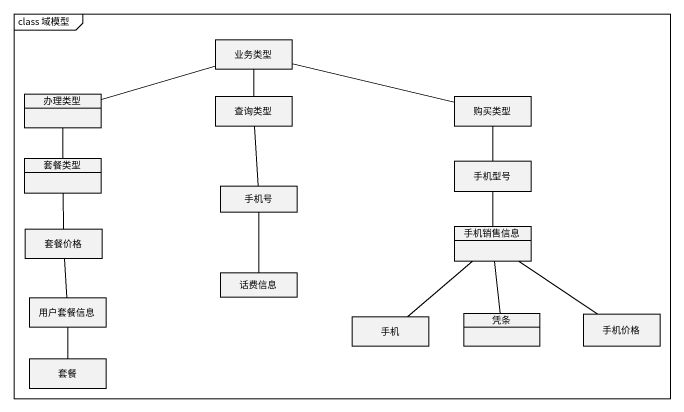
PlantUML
@startuml
mainframe class 域模型
hide circle
hide empty members
class 业务类型
class 办理类型
class 查询类型
class 购买类型
class 套餐类型
class 手机号
class 手机型号
class 手机销售信息
class 套餐价格
class 用户套餐信息
class 话费信息
class 手机
class 凭条
class 手机价格
class 套餐
办理类型 -right- 业务类型
查询类型 -up- 业务类型
购买类型 -left- 业务类型
套餐类型 -up- 办理类型
手机号 -up- 查询类型
手机型号 -up- 购买类型
手机销售信息 -up- 手机型号
套餐价格 -up- 套餐类型
用户套餐信息 -up- 套餐价格
话费信息 -up- 手机号
手机 -up- 手机销售信息
凭条 -up- 手机销售信息
手机价格 -up- 手机销售信息
套餐 -up- 用户套餐信息
@enduml
